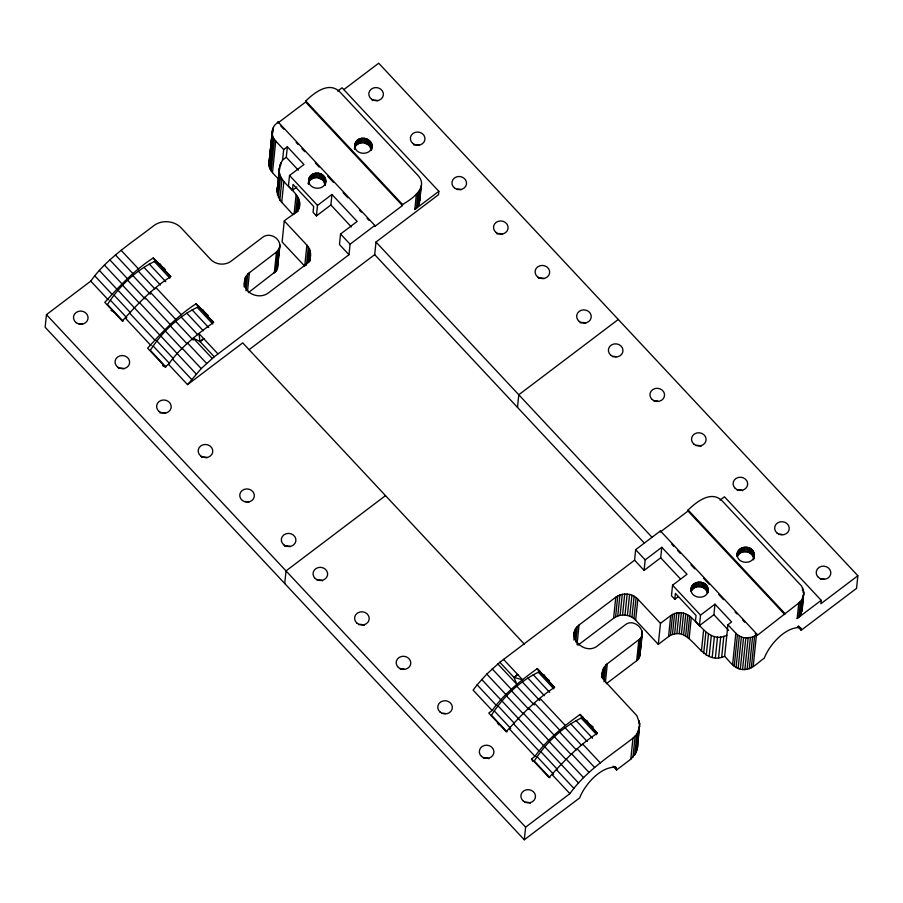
<?xml version="1.0" encoding="UTF-8"?>
<svg xmlns="http://www.w3.org/2000/svg" width="903" height="903" viewBox="0 0 903 903"><rect width="100%" height="100%" fill="white"/><g stroke="black" fill="none" stroke-linecap="round" stroke-linejoin="round"><path stroke-width="1.35" d="M325.701 181.582C326.796 171.243 308.928 169.956 308.702 180.431C308.533 190.014 324.662 191.188 325.701 181.582L325.34 185.059M371.867 145.36C372.578 155.892 354.653 155.835 354.856 145.507C355.635 132.933 377.025 138.306 371.347 150.248M691.111 588.779C690.016 599.129 707.884 600.416 708.11 589.941C708.087 578.992 689.44 579.974 690.874 591.093M737.254 553.866C736.159 564.206 754.028 565.492 754.253 555.018C754.231 544.069 735.584 545.051 737.017 556.169M292.99 214.621L279.817 200.173L277.018 191.933L279.885 165.226L282.583 160.079L286.274 157.28L287.357 146.771L303.984 164.549L289.536 175.487L288.441 185.995L292.448 190.285L296.827 186.966M279.275 168.037C277.029 185.318 303.995 190.77 299.153 208.458M602.087 677.239L602.64 670.421L605.721 664.992L638.884 639.685C648.952 631.874 633.872 617.246 625.102 624.944L598.068 645.397C585.37 656.763 564.138 636.265 579.026 625.034L615.778 597.222C622.28 592.3 632.281 593.192 637.845 599.152L660.465 623.352L658.287 644.37L635.667 620.169C630.113 614.209 620.113 613.318 613.6 618.239L577.965 645.205M248.348 292.674L276.273 270.979L277.424 268.451L279.84 246.079C280.201 237.85 269.241 232.026 262.694 237.275L231.145 261.148C225.073 265.742 215.738 264.906 210.557 259.342L181.289 228.041C174.369 220.625 161.919 219.508 153.826 225.637C131.815 242.76 107.152 257.953 90.751 281.126L46.448 314.65L45.15 327.258L524.293 839.79L579.67 797.891C584.738 784.583 600.913 766.128 615.936 767.29L616.591 769.954L630.802 759.197L636.118 752.639L637.518 747.312L639.685 723.54L636.852 715.684L605.778 682.115L603.385 678.559L602.301 674.53L602.008 677.318M244.216 283.971L245.323 277.684L247.749 273.993L276.476 252.016L279.129 248.743L279.84 246.079M244.194 286.906L244.645 279.772M244.453 286.093L245.323 277.684M245.198 286.962L246.361 275.742M246.011 290.811L247.749 273.993M247.557 290.687L249.442 272.469M278.655 179.212C274.467 174.663 268.27 169.922 268.992 162.958L272.604 129.389L274.343 125.607L278.068 121.928L374.847 225.457L374.734 226.506L402.422 205.557L402.535 204.507C411.61 199.191 429.128 187.576 417.965 175.442L340.217 92.287C329.223 80.694 314.21 92.817 305.756 100.978L305.643 102.028L277.955 122.989L278.068 121.928M272.604 129.389L268.992 162.958M269.004 165.023L272.254 131.42M270.042 158.962L270.471 154.842M271.035 149.367L271.318 146.625M272.029 139.762L272.311 137.03M272.74 132.91L273.304 127.425M269.365 167.066L272.254 133.497M270.076 169.053L273.338 137.527L272.627 135.54M271.126 170.915L274.388 139.378L273.338 137.527M272.48 172.608L275.742 141.082L274.388 139.378M277.018 191.933L279.885 165.226M277.447 194.8L279.625 173.771M280.709 165.351L281.002 162.54M278.395 197.565L280.562 176.548M282.583 160.079L283.666 149.559L287.357 146.771M279.817 200.173L281.996 179.144M274.298 273.033L276.476 252.016M281.691 202.532L283.869 181.514M275.381 272.074L277.548 251.057M276.273 270.979L278.44 249.962M277.706 261.554L278.135 257.344M278.575 253.145L279.004 248.935M276.961 269.76L279.129 248.743M279.828 244.702L277.424 268.451M284.276 220.942L282.097 241.959L304.717 266.159L306.896 245.142L284.276 220.942C289.705 216.088 298.904 212.656 299.593 204.259M292.448 190.285L293.057 184.393L313.68 206.46L313.07 212.34L316.411 215.919L330.87 204.981L331.954 194.472L357.17 221.449L340.555 234.012L339.472 244.521L348.987 254.714L214.237 356.787L201.2 368.605L187.531 384.644L168.5 364.281C180.476 347.452 196.865 334.516 213.458 322.506L196.007 303.837C177.417 315.813 162.213 332.033 147.641 348.186L165.102 366.855L168.5 364.281M294.073 214.225L296.105 194.608M295.721 213.119L297.459 196.301M297.053 212.171L298.498 198.163M298.058 211.347L299.22 200.139M298.859 209.191L299.582 202.193M308.352 183.896L308.849 179.133M308.578 184.043L309.221 177.88M308.363 183.749L309.831 176.706M309.357 181.334L310.18 180.273L310.655 175.656M310.18 180.273L311.196 179.358L311.67 174.742M311.196 179.358L312.37 178.625L312.844 173.997M312.37 178.625L313.657 178.072L314.142 173.455M313.657 178.072L315.045 177.733L315.531 173.105M306.456 265.177L308.341 246.959L306.896 245.142M315.045 177.733L316.479 177.609L316.964 172.981M308.013 262.965L309.469 248.946L308.341 246.959M309.074 262.288L310.226 251.068L309.469 248.946M325.238 184.901L322.969 180.171L317.924 177.71L318.409 173.083M309.966 260.47L310.226 251.068M310.056 261.091L310.621 253.269M319.335 178.026L319.809 173.399M316.411 215.919L317.495 205.41L331.954 194.472M320.667 178.557L321.152 173.929M321.897 179.268L322.371 174.651M322.969 180.171L323.443 175.543M323.861 181.21L324.335 176.582M324.549 182.372L325.024 177.744M325.012 183.614L325.498 178.986M325.204 185.171L325.723 180.284M284.727 583.53L286.025 570.91L385.513 495.623M354.495 148.972L354.992 144.209M354.721 149.119L355.376 142.956M354.518 148.826L355.985 141.782M355.5 146.41L356.324 145.349L356.809 140.733M356.324 145.349L357.34 144.446L357.814 139.818M357.34 144.446L358.514 143.701L358.988 139.073M358.514 143.701L359.812 143.148L360.286 138.531M348.987 254.714L350.082 244.205L374.847 225.457M359.812 143.148L361.2 142.809L361.674 138.182M361.2 142.809L362.634 142.685L363.108 138.069M371.393 149.977L369.113 145.248L364.078 142.787L364.552 138.159M365.478 143.103L365.963 138.475M366.821 143.633L367.295 139.006M368.04 144.356L368.514 139.728M369.113 145.248L369.587 140.62M370.004 146.286L370.478 141.658M370.693 147.449L371.178 142.821M371.156 148.69L371.641 144.062M249.262 349.563L374.689 254.635L375.998 242.027L438.497 194.721L438.847 191.301L342.068 87.783L337.699 91.09M438.847 191.301L414.804 209.496L416.407 194.01M414.804 209.496L416.418 208.062L418.021 192.565M416.418 208.062L417.762 206.415L419.364 190.917M417.762 206.415L418.789 204.586L420.392 189.088M418.789 204.586L421.035 186.898M419.5 202.633L421.453 185.092M517.487 407.377L518.785 394.769L618.273 319.47M524.293 839.79L525.602 827.182L569.895 793.658C586.295 770.485 610.959 755.303 632.969 738.169L636.908 734.06L639.696 726.294M573.8 636.525L574.229 632.326M573.89 640.058L574.906 630.249M574.793 639.516L575.945 628.307M575.742 641.965L577.333 626.547M577.006 644.652L579.026 625.034M601.861 676.663L602.29 672.464M601.917 677.431L602.64 670.421M602.335 678.277L603.351 668.468M603.08 679.248L604.378 666.64M603.983 681.799L605.721 664.992M605.45 681.765L607.335 663.547M613.6 618.239L615.778 597.222M615.586 616.963L617.754 595.946M617.765 616.004L619.943 594.975M620.101 615.349L622.28 594.332M622.528 615.045L624.695 594.027M624.978 615.09L627.156 594.061M627.404 615.474L629.583 594.456M492.158 710.503C504.134 693.662 520.534 680.738 537.116 668.728L554.566 687.386C535.976 699.373 520.783 715.582 506.211 731.735L488.76 713.065L492.158 710.503L473.116 690.129L477.134 684.846L486.785 674.09L499.822 662.271L634.572 560.199L635.656 549.679L660.42 530.941L757.211 634.47L757.098 635.52L755.179 633.466M629.741 616.196L631.919 595.179M631.931 617.234L634.109 596.217M633.929 618.578L636.096 597.549M635.667 620.169L637.845 599.152M634.572 560.199L644.099 570.38L645.182 559.871L661.797 547.297L687.014 574.274L672.554 585.212L671.471 595.72L674.812 599.287L678.097 596.804M606.252 683.752L636.705 660.703L638.884 639.685M636.705 660.703L637.789 659.743L639.956 638.726M637.789 659.743L638.681 658.637L640.848 637.62M640.114 649.212L640.069 654.765L638.681 658.637M640.69 643.602L641.119 639.403M641.559 635.204L641.988 630.994M639.369 657.418L641.536 636.401M640.069 653.377L642.236 632.36M639.832 656.12L642.236 633.737M630.802 759.197L632.969 738.169M632.958 757.278L635.125 736.261M634.741 755.077L636.908 734.06M638.906 723.608L639.2 720.808M636.118 752.639L638.297 731.622M637.055 750.032L639.685 723.54M660.42 530.941L660.319 531.991L688.007 511.042L688.109 509.992C696.574 501.831 711.587 489.697 722.581 501.289L801.672 586.149L803.805 592.041L802.214 609.604L800.126 615.417L797.168 618.51L798.771 603.012L801.729 599.931L803.805 594.106M644.099 570.38L660.703 557.806L661.797 547.297M658.287 644.37L668.559 636.592L670.737 615.575C694.226 600.777 702.297 647.485 726.825 635.272M668.559 636.592L670.41 635.407L672.588 614.39M674.812 599.287L675.421 593.406L696.044 615.462L695.434 621.354L699.441 625.632L713.901 614.695L714.984 604.186L731.599 621.964L727.908 624.763L724.646 656.289C729.748 661.493 734.455 669.078 742.559 669.518C751.443 670.534 757.628 662.61 764.254 658.197C769.322 644.889 785.497 626.434 800.521 627.608L801.175 630.26L856.552 588.35L857.85 575.742L378.707 63.21L343.953 89.499M670.41 635.407L672.453 634.504L674.62 613.476M672.453 634.504L674.631 633.895L676.798 612.877M674.631 633.895L676.889 633.613L679.067 612.595M676.889 633.613L679.18 633.646L681.359 612.629M724.646 656.289C704.758 665.285 696.642 639.843 681.449 634.008L683.616 612.99M683.627 634.685L685.806 613.668M685.67 635.656L687.849 614.638M691.009 590.968L691.371 587.503M691.867 586.295L691.393 590.912C694.768 584.218 706.27 585.81 707.523 593.26L707.997 588.643M692.104 589.794L692.59 585.178M687.533 636.908L689.7 615.88M693.03 588.812L693.504 584.185M694.125 587.977L694.599 583.361M689.158 638.387L691.326 617.37M695.366 587.334L695.841 582.706M696.71 586.882L697.184 582.266M698.121 586.657L698.606 582.029M699.565 586.645L700.051 582.017M700.999 586.848L701.484 582.221M702.376 587.277L702.861 582.649M699.441 625.632L700.525 615.124L714.984 604.186M703.663 587.898L704.137 583.27M704.814 588.711L705.288 584.083M705.796 589.682L706.281 585.054M706.597 590.788L707.072 586.16M707.173 591.996L707.647 587.368M701.394 651.481L703.561 630.463M707.862 592.255L708.11 589.941M703.663 653.546L705.841 632.529M706.27 655.262L708.437 634.245M709.137 656.571L711.316 635.554M712.196 657.44L714.375 636.423M715.368 657.858L717.535 636.841M718.551 657.802L720.729 636.784M721.678 657.271L723.845 636.254M737.153 556.056L737.514 552.58M738.011 551.372L737.537 555.988C740.911 549.295 752.413 550.898 753.666 558.336M738.259 554.871L738.733 550.254M739.173 553.889L739.647 549.261M740.268 553.054L740.753 548.437M741.51 552.41L741.984 547.782M742.853 551.959L743.338 547.342M732.581 664.777L735.843 633.251L727.908 624.763M744.275 551.733L744.749 547.105M745.72 551.722L746.194 547.094M734.207 666.267L737.469 634.741L735.843 633.251M747.142 551.925L747.628 547.308M736.069 667.509L739.331 635.983L737.469 634.741M748.519 552.354L749.005 547.726M749.806 552.975L750.28 548.347M738.112 668.491L741.374 636.954L739.331 635.983M750.957 553.787L751.431 549.159M751.951 554.758L752.425 550.13M740.291 669.157L743.553 637.631L741.374 636.954M752.741 555.864L753.215 551.236M753.316 557.072L753.802 552.444M753.497 559.883L754.14 553.72M753.87 558.63L754.253 555.018M742.559 669.518L745.822 637.992L752.549 637.146L757.211 634.47M744.851 669.563L748.113 638.026M747.108 669.27L750.37 637.744M749.287 668.671L752.549 637.146M751.33 667.769L754.592 636.231M753.181 666.583L756.432 635.046M757.098 635.52L798.771 603.012M798.783 617.076L800.385 601.579M802.451 590.585L802.722 588.011M800.126 615.417L801.729 599.931M803.173 592.571L803.433 589.986M801.153 613.6L802.756 598.102M801.853 611.636L803.805 592.041M720.063 500.093L724.432 496.785L821.211 600.314L820.861 603.735L857.85 575.742M310.632 255.481L309.503 259.759L305.225 265.031L268.484 292.843C260.346 299.299 246.045 294.75 244.487 284.106M277.108 189.054L277.718 186.244M156.321 260.617C136.218 269.862 119.399 285.958 107.48 304.469L123.101 321.175M199.157 306.444C179.054 315.689 162.235 331.773 150.316 350.285L165.938 366.99M540.276 671.324C520.162 680.569 503.355 696.664 491.435 715.176L507.046 731.87M583.112 717.151C562.998 726.396 546.191 742.48 534.271 760.992L549.882 777.697M153.16 258.021L170.622 276.679C152.031 288.667 136.827 304.875 122.255 321.028L104.804 302.358C119.377 286.206 134.57 269.997 153.16 258.021L165.373 269.692M534.994 756.319C546.97 739.489 563.37 726.554 579.952 714.544L597.402 733.213C578.812 745.189 563.619 761.41 549.047 777.562L531.596 758.892L534.994 756.319L509.608 729.161M214.237 356.787L200.048 341.605L203.751 338.715L200.048 341.605L193.186 338.072L212.228 358.446M499.822 662.271L514.01 677.453L517.712 674.552L514.01 677.453L516.855 684.293L497.813 663.919M187.531 384.644L242.726 342.88L524.474 644.268M660.465 623.352L670.737 615.575M797.168 618.51L821.211 600.314M362.634 142.685L364.078 142.787M316.479 177.609L317.924 177.71M743.553 637.631L745.822 637.992M679.18 633.646L681.449 634.008M514.01 677.453L522.555 679.745L503.524 659.371M162.574 365.692L165.102 366.855M111.035 310.519L113.53 311.693M164.47 268.552L162.134 267.22L159.91 263.744M196.007 303.837L208.209 315.519M549.317 680.399L546.089 677.927L543.866 674.451M593.237 727.05L588.925 723.743L586.702 720.278M161.897 267.356L170.859 276.555M204.733 313.172L213.695 322.382M798.455 625.892L801.096 628.725M797.642 626.49L801.175 630.26M305.756 100.978L402.535 204.507M688.109 509.992L784.899 613.509M305.643 102.028L402.422 205.557M688.007 511.042L784.786 614.559M280.833 126.059L283.7 129.129M296.161 142.46L298.08 144.514M301.907 148.611L304.785 151.681M315.328 162.958L319.154 167.055M327.778 176.288L333.534 182.429M343.117 192.689L347.903 197.813M359.405 210.106L361.324 212.16M367.069 218.312L368.988 220.355M671.821 544.295L673.728 546.338M677.566 550.446L680.444 553.516M690.976 564.793L694.813 568.89M703.437 578.123L709.182 584.264M718.765 594.513L723.563 599.648M735.053 611.941L736.972 613.995M742.729 620.147L744.636 622.19M375.998 242.027L652 537.262M275.742 141.082L283.666 149.559M286.274 157.28L298.283 170.125M330.87 204.981L351.414 226.958M660.703 557.806L680.32 578.789M713.901 614.695L728.665 630.497M374.689 254.635L643.986 542.692M289.536 175.487L317.495 205.41M672.554 585.212L700.525 615.124M340.555 234.012L350.082 244.205M635.656 549.679L645.182 559.871M537.116 668.728L554.566 687.386M579.952 714.544L597.402 733.213M154.266 261.43L169.877 278.135M197.102 307.257L212.713 323.951M538.211 672.137L553.832 688.842M581.047 717.964L596.669 734.658M149.243 264.003L165.78 281.691M192.079 309.831L208.616 327.507M533.199 674.71L549.724 692.398M576.035 720.538L592.571 738.214M614.751 766.523L616.512 768.408M613.058 766.173L616.591 769.954M143.927 267.299L160.452 284.987M186.763 313.115L203.288 330.803M527.871 678.006L544.407 695.694M570.707 723.822L587.243 741.51M121.16 250.368L138.61 269.038M156.061 287.696L181.447 314.854M217.939 353.886L198.897 333.523L200.048 341.605M540.005 698.403L565.391 725.56M582.853 744.23L600.303 762.9M138.385 271.239L154.91 288.926M181.221 317.066L197.757 334.753M522.329 681.946L539.78 700.615M565.165 727.773L581.701 745.449M115.449 254.917L132.899 273.586M150.349 292.256L175.735 319.402M534.305 702.963L559.691 730.109M577.141 748.779L594.592 767.448M132.91 275.618L150.361 294.288M175.746 321.445L193.197 340.115M516.855 686.325L534.305 704.995M559.691 732.152L576.227 749.84M109.827 259.861L127.278 278.53M144.728 297.2L170.114 324.346M187.564 343.016L206.606 363.39M492.191 668.863L511.222 689.237M528.673 707.907L554.058 735.053M571.52 753.723L588.97 772.392M127.673 280.257L145.123 298.927M170.509 326.085L187.045 343.772M511.629 690.964L529.079 709.634M554.465 736.792L570.989 754.479M104.421 265.076L121.871 283.745M139.322 302.415L164.707 329.572M182.158 348.242L201.2 368.605M486.785 674.09L505.815 694.452M523.266 713.122L548.652 740.279M566.113 758.949L583.564 777.607M122.582 285.235L139.118 302.923M165.418 331.062L181.954 348.75M506.538 695.942L523.074 713.63M549.374 741.769L565.91 759.457M99.364 270.448L116.814 289.118M117.988 290.213L159.65 334.934M160.824 336.029L196.143 373.966M481.717 679.451L500.759 699.825M501.933 700.92L543.595 745.641M544.769 746.736L578.507 782.98M113.959 295.044L130.495 312.731M156.795 340.871L173.331 358.559M497.914 705.751L514.439 723.438M540.75 751.578L557.286 769.266M94.77 275.833L112.22 294.502M129.671 313.172L155.056 340.329M172.507 358.999L191.549 379.362M477.134 684.846L496.165 705.209M513.626 723.879L539.012 751.036M556.462 769.706L573.913 788.375M110.256 300.078L126.792 317.766M153.092 345.905L169.629 363.593M494.201 710.785L510.737 728.473M537.037 756.612L553.573 774.3M90.751 281.126L108.202 299.796M125.664 318.454L151.038 345.612M552.444 774.988L569.895 793.658M46.448 314.65L525.602 827.182M580.2 714.42L588.677 723.879M537.364 668.592L545.841 678.051M202.746 309.571L204.981 313.036M497.485 722.411L498.614 724.838M531.596 758.892L532.702 761.331M419.477 196.47L419.85 200.59M637.518 744.557L637.518 747.312M820.24 578.97A7.314 6.581 5.9 0 1 824.021 578.992M778.668 534.497A7.314 6.581 5.9 0 1 782.449 534.531M737.096 490.036A7.314 6.581 5.9 0 1 742.65 490.735M695.536 445.574A7.314 6.581 5.9 0 1 701.078 446.274M653.964 401.113A7.314 6.581 5.9 0 1 657.745 401.135M612.392 356.64A7.314 6.581 5.9 0 1 616.173 356.674M524.903 802.474A7.314 6.581 5.9 0 1 530.456 803.173M483.331 758.001A7.314 6.581 5.9 0 1 488.884 758.701M441.77 713.539A7.314 6.581 5.9 0 1 445.54 713.573M400.198 669.078A7.314 6.581 5.9 0 1 403.98 669.1M358.626 624.616A7.314 6.581 5.9 0 1 364.18 625.305M317.066 580.144A7.314 6.581 5.9 0 1 322.608 580.843M372.239 100.538A7.314 6.581 5.9 0 1 377.826 100.809M413.811 144.999A7.314 6.581 5.9 0 1 419.398 145.281M457.234 189.111A7.314 6.581 5.9 0 1 460.97 189.743M496.943 233.933A7.314 6.581 5.9 0 1 502.531 234.204M538.515 278.395A7.314 6.581 5.9 0 1 544.103 278.677M580.087 322.856A7.314 6.581 5.9 0 1 585.675 323.139M78.764 323.692A7.314 6.581 5.9 0 1 82.489 324.312M118.474 368.503A7.314 6.581 5.9 0 1 124.061 368.785M160.045 412.976A7.314 6.581 5.9 0 1 165.633 413.247M201.606 457.437A7.314 6.581 5.9 0 1 207.193 457.708M245.04 501.549A7.314 6.581 5.9 0 1 248.765 502.181M284.75 546.36A7.314 6.581 5.9 0 1 290.337 546.642M523.097 800.871A7.314 6.581 5.9 0 0 535.265 798.004A7.314 6.581 5.9 0 0 526.201 789.854A7.314 6.581 5.9 0 0 523.097 800.871M481.525 756.398A7.314 6.581 5.9 0 0 493.704 753.531A7.314 6.581 5.9 0 0 484.64 745.393A7.314 6.581 5.9 0 0 481.525 756.398M439.964 711.936A7.314 6.581 5.9 0 0 452.132 709.069A7.314 6.581 5.9 0 0 443.068 700.931A7.314 6.581 5.9 0 0 439.964 711.936M398.392 667.475A7.314 6.581 5.9 0 0 410.56 664.608A7.314 6.581 5.9 0 0 401.496 656.47A7.314 6.581 5.9 0 0 398.392 667.475M356.82 623.014A7.314 6.581 5.9 0 0 369 620.135A7.314 6.581 5.9 0 0 359.936 611.997A7.314 6.581 5.9 0 0 356.82 623.014M315.26 578.541A7.314 6.581 5.9 0 0 327.428 575.674A7.314 6.581 5.9 0 0 318.364 567.535A7.314 6.581 5.9 0 0 315.26 578.541M818.434 577.367A7.314 6.581 5.9 0 0 830.602 574.5A7.314 6.581 5.9 0 0 821.538 566.35A7.314 6.581 5.9 0 0 818.434 577.367M776.862 532.894A7.314 6.581 5.9 0 0 789.041 530.027A7.314 6.581 5.9 0 0 779.978 521.889A7.314 6.581 5.9 0 0 776.862 532.894M735.302 488.433A7.314 6.581 5.9 0 0 747.47 485.566A7.314 6.581 5.9 0 0 738.406 477.427A7.314 6.581 5.9 0 0 735.302 488.433M693.73 443.971A7.314 6.581 5.9 0 0 705.898 441.104A7.314 6.581 5.9 0 0 696.834 432.966A7.314 6.581 5.9 0 0 693.73 443.971M652.158 399.51A7.314 6.581 5.9 0 0 664.337 396.631A7.314 6.581 5.9 0 0 655.273 388.493A7.314 6.581 5.9 0 0 652.158 399.51M610.597 355.037A7.314 6.581 5.9 0 0 622.765 352.17A7.314 6.581 5.9 0 0 613.701 344.032A7.314 6.581 5.9 0 0 610.597 355.037M76.145 322.653A7.314 6.581 5.9 0 0 87.986 318.872A7.314 6.581 5.9 0 0 78.211 311.433A7.314 6.581 5.9 0 0 76.145 322.653M117.706 367.115A7.314 6.581 5.9 0 0 129.547 363.333A7.314 6.581 5.9 0 0 119.783 355.895A7.314 6.581 5.9 0 0 117.706 367.115M159.278 411.587A7.314 6.581 5.9 0 0 171.118 407.795A7.314 6.581 5.9 0 0 161.344 400.356A7.314 6.581 5.9 0 0 159.278 411.587M200.85 456.049A7.314 6.581 5.9 0 0 212.69 452.268A7.314 6.581 5.9 0 0 202.915 444.829A7.314 6.581 5.9 0 0 200.85 456.049M242.41 500.51A7.314 6.581 5.9 0 0 254.251 496.729A7.314 6.581 5.9 0 0 244.487 489.291A7.314 6.581 5.9 0 0 242.41 500.51M283.982 544.983A7.314 6.581 5.9 0 0 295.823 541.19A7.314 6.581 5.9 0 0 286.048 533.752A7.314 6.581 5.9 0 0 283.982 544.983M371.483 99.149A7.314 6.581 5.9 0 0 383.312 95.368A7.314 6.581 5.9 0 0 373.549 87.93A7.314 6.581 5.9 0 0 371.483 99.149M413.043 143.611A7.314 6.581 5.9 0 0 424.884 139.83A7.314 6.581 5.9 0 0 415.109 132.391A7.314 6.581 5.9 0 0 413.043 143.611M454.615 188.084A7.314 6.581 5.9 0 0 466.456 184.291A7.314 6.581 5.9 0 0 456.681 176.853A7.314 6.581 5.9 0 0 454.615 188.084M496.187 232.545A7.314 6.581 5.9 0 0 508.017 228.752A7.314 6.581 5.9 0 0 498.253 221.314A7.314 6.581 5.9 0 0 496.187 232.545M537.748 277.007A7.314 6.581 5.9 0 0 549.588 273.225A7.314 6.581 5.9 0 0 539.813 265.787A7.314 6.581 5.9 0 0 537.748 277.007M579.32 321.479A7.314 6.581 5.9 0 0 591.16 317.687A7.314 6.581 5.9 0 0 581.385 310.248A7.314 6.581 5.9 0 0 579.32 321.479"/></g></svg>
